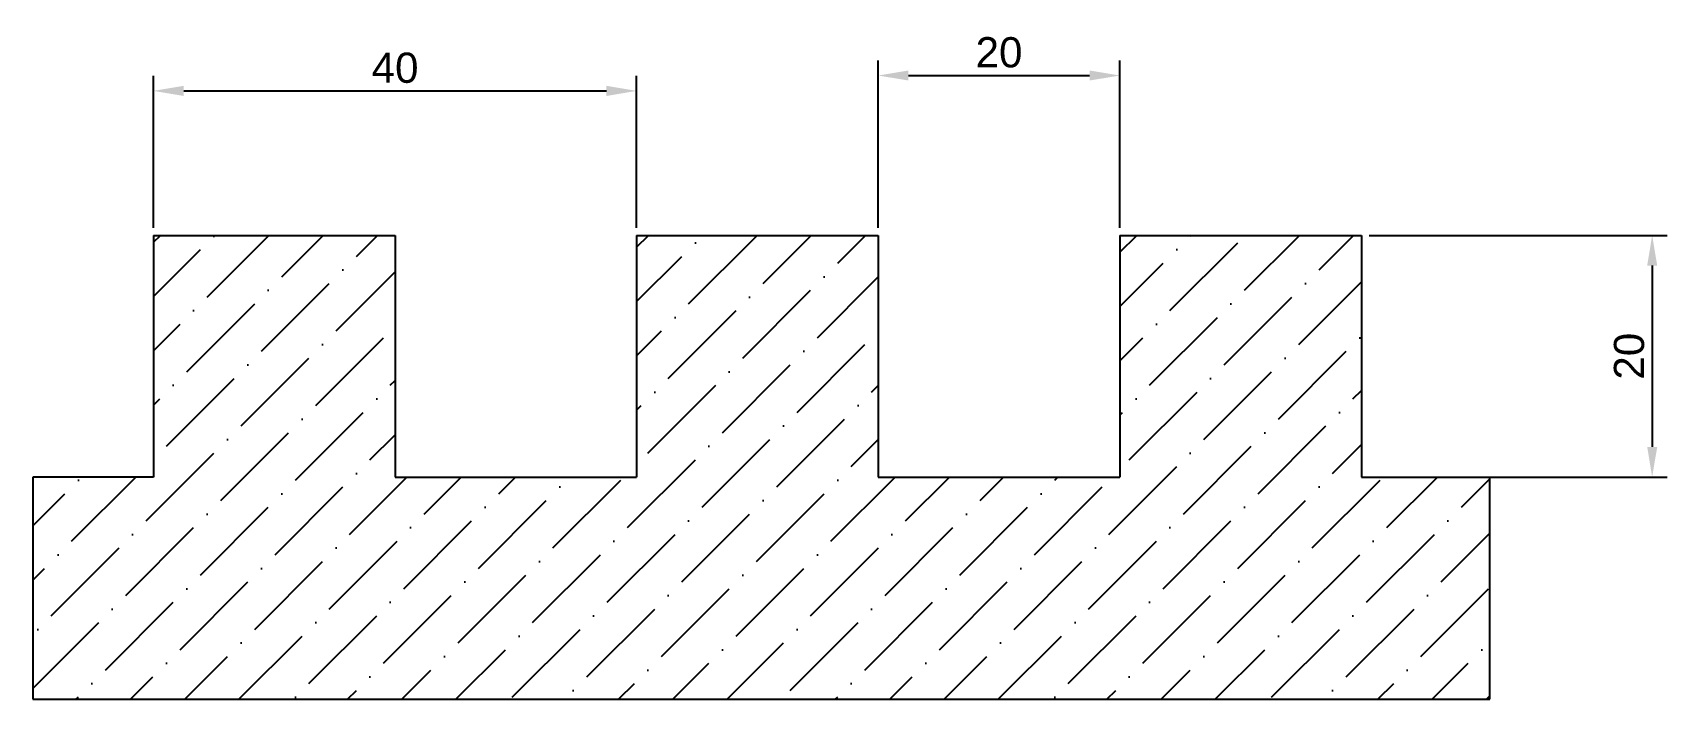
# Model space of a CAD drawing. Header units: millimetres. Extents: x 1823 to 3706, y 2011 to 4078.
# Drawn here: x 1823.1 to 1958.5, y 2010.8 to 2066 of the extents above; entities outside this region: 4.
import ezdxf

# ---------------------------------------------------------------- set-up
doc = ezdxf.new("R2010")
doc.units = ezdxf.units.MM
doc.styles.get("Standard").update_dxf_attribs({"font": 'arial.ttf'})
doc.dimstyles.new('ISO-25', dxfattribs={"dimtxt": 2.5, "dimasz": 2.5, "dimexe": 1.25, "dimexo": 0.625, "dimtad": 1, "dimtxsty": 'Standard', "dimcen": 2.5, "dimadec": 0, "dimazin": 0, "dimtfac": 1, "dimtmove": 0, "dimatfit": 3, "dimfxl": 1, "dimarcsym": 0})

# ---------------------------------------------------------------- blocks, each defined once
blk = doc.blocks.new('*D2')
at = {"color": 0, "lineweight": -2, "transparency": 16777216}
for p, q in [((1833.14, 2049.87), (1833.14, 2062.45)), ((1873.14, 2049.87), (1873.14, 2062.45)), ((1835.64, 2061.2), (1870.64, 2061.2))]:
    blk.add_line(p, q, dxfattribs=at)
at = {"color": 0, "transparency": 16777216}
for points in [[(1835.64, 2061.62), (1835.64, 2060.78), (1833.14, 2061.2)], [(1870.64, 2061.62), (1870.64, 2060.78), (1873.14, 2061.2)]]:
    blk.add_solid(points, dxfattribs=at)
at = {"layer": 'Defpoints', "color": 0, "transparency": 16777216}
for p in [(1873.14, 2061.2), (1833.14, 2049.24), (1873.14, 2049.24)]:
    blk.add_point(p, dxfattribs=at)
at = {"color": 0, "transparency": 16777216, "insert": (1853.14, 2063.1), "char_height": 2.5, "attachment_point": 5}
blk.add_mtext('40', dxfattribs=at)
blk = doc.blocks.new('*D3')
at = {"color": 0, "lineweight": -2, "transparency": 16777216}
for p, q in [((1893.14, 2049.87), (1893.14, 2063.72)), ((1913.14, 2049.87), (1913.14, 2063.72)), ((1895.64, 2062.47), (1910.64, 2062.47))]:
    blk.add_line(p, q, dxfattribs=at)
at = {"color": 0, "transparency": 16777216}
for points in [[(1895.64, 2062.89), (1895.64, 2062.06), (1893.14, 2062.47)], [(1910.64, 2062.89), (1910.64, 2062.06), (1913.14, 2062.47)]]:
    blk.add_solid(points, dxfattribs=at)
at = {"layer": 'Defpoints', "color": 0, "transparency": 16777216}
for p in [(1913.14, 2062.47), (1893.14, 2049.24), (1913.14, 2049.24)]:
    blk.add_point(p, dxfattribs=at)
at = {"color": 0, "transparency": 16777216, "insert": (1903.14, 2064.38), "char_height": 2.5, "attachment_point": 5}
blk.add_mtext('20', dxfattribs=at)
blk = doc.blocks.new('*D4')
at = {"color": 0, "lineweight": -2, "transparency": 16777216}
for p, q in [((1933.77, 2049.24), (1958.46, 2049.24)), ((1957.21, 2046.74), (1957.21, 2031.74)), ((1933.77, 2029.24), (1958.46, 2029.24))]:
    blk.add_line(p, q, dxfattribs=at)
at = {"color": 0, "transparency": 16777216}
for points in [[(1956.8, 2046.74), (1957.63, 2046.74), (1957.21, 2049.24)], [(1956.8, 2031.74), (1957.63, 2031.74), (1957.21, 2029.24)]]:
    blk.add_solid(points, dxfattribs=at)
at = {"layer": 'Defpoints', "color": 0, "transparency": 16777216}
for p in [(1933.14, 2049.24), (1933.14, 2029.24), (1957.21, 2029.24)]:
    blk.add_point(p, dxfattribs=at)
at = {"color": 0, "transparency": 16777216, "insert": (1955.31, 2039.24), "char_height": 2.5, "attachment_point": 5, "rotation": 90}
blk.add_mtext('20', dxfattribs=at)

msp = doc.modelspace()

# ---------------------------------------------------------------- hatches: boundary and pattern name
at = {"true_color": 0x22346e}
h = msp.add_hatch(dxfattribs=at)
h.set_pattern_fill('ANSI36', color=159)
h.paths.add_polyline_path([(1943.782, 2029.242), (1933.141, 2029.242), (1933.141, 2049.242), (1913.141, 2049.242), (1913.141, 2029.242), (1893.141, 2029.242), (1893.141, 2049.242), (1873.141, 2049.242), (1873.141, 2029.242), (1853.141, 2029.242), (1853.141, 2049.242), (1833.141, 2049.242), (1833.141, 2029.242), (1823.141, 2029.242), (1823.141, 2010.845), (1943.782, 2010.845)])

# ---------------------------------------------------------------- linework, layer by layer
for p, q in [((3666.282, 4078.483), (3686.282, 4078.483)), ((3666.282, 4078.483), (3666.282, 4058.483)), ((3686.282, 4078.483), (3686.282, 4058.483)), ((3686.282, 4058.483), (3706.282, 4058.483)), ((1833.141, 2049.242), (1853.141, 2049.242)), ((1833.141, 2049.242), (1833.141, 2029.242)), ((1853.141, 2049.242), (1853.141, 2029.242)), ((1873.141, 2049.242), (1893.141, 2049.242)), ((1873.141, 2049.242), (1873.141, 2029.242)), ((1893.141, 2049.242), (1893.141, 2029.242)), ((1913.141, 2049.242), (1933.141, 2049.242)), ((1913.141, 2049.242), (1913.141, 2029.242)), ((1933.141, 2049.242), (1933.141, 2029.242)), ((1833.141, 2029.242), (1823.141, 2029.242)), ((1823.141, 2029.242), (1823.141, 2010.845)), ((1853.141, 2029.242), (1873.141, 2029.242)), ((1893.141, 2029.242), (1913.141, 2029.242)), ((1933.141, 2029.242), (1943.782, 2029.242)), ((1943.782, 2010.845), (1943.782, 2029.242)), ((1823.141, 2010.845), (1943.782, 2010.845))]:
    msp.add_line(p, q)

# ---------------------------------------------------------------- dimensions: what is measured, and where the dimension line sits
for base, p1, p2, picture, middle in [((1913.141, 2062.474), (1893.141, 2049.242), (1913.141, 2049.242), '*D3', (1903.141, 2064.376)), ((1873.141, 2061.199), (1833.141, 2049.242), (1873.141, 2049.242), '*D2', (1853.141, 2063.101))]:
    dim = msp.add_linear_dim(base=base, p1=p1, p2=p2, dimstyle='ISO-25')
    dim.commit()
    dim.dimension.update_dxf_attribs({"geometry": picture, "text_midpoint": middle})
dim = msp.add_linear_dim(base=(1957.214, 2029.242), p1=(1933.141, 2049.242), p2=(1933.141, 2029.242), angle=90, dimstyle='ISO-25')
dim.commit()
dim.dimension.update_dxf_attribs({"geometry": '*D4', "text_midpoint": (1955.313, 2039.242)})

doc.saveas('drawing.dxf')
